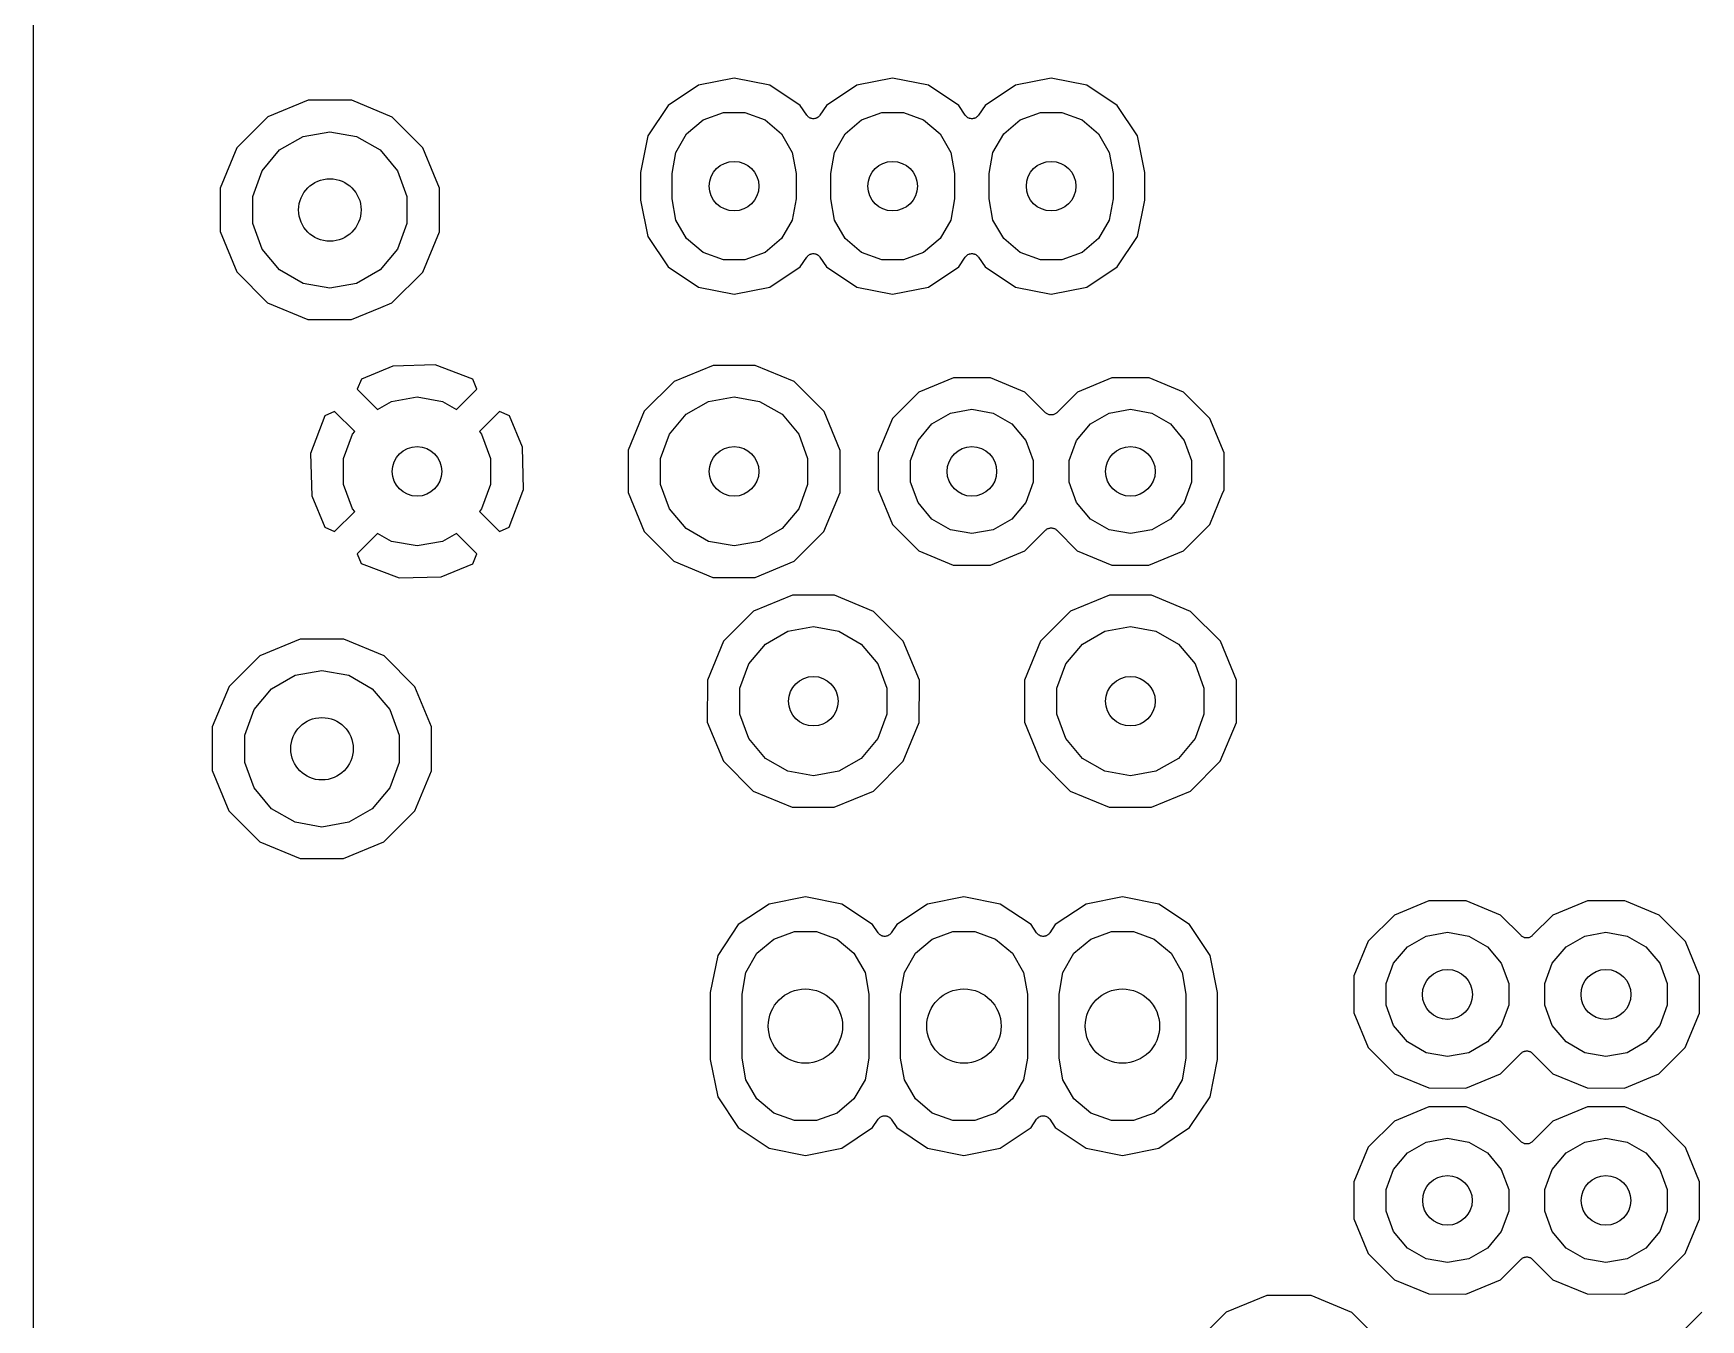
# Model space of a CAD drawing. Extents: x 74 to 224, y -146 to -46.
# Drawn here: x 175.46 to 202.18, y -88.53 to -67.91 of the extents above; entities that cross this region are included whole.
import ezdxf

# ---------------------------------------------------------------- set-up
doc = ezdxf.new("R2010")
doc.units = 0
doc.header["$MEASUREMENT"] = 0
doc.layers.add('BLACK', color=7, linetype='CONTINUOUS')

msp = doc.modelspace()

# ---------------------------------------------------------------- linework, layer by layer
at = {"layer": 'Black'}
for p, q in [((175.462, -71.1122), (175.462, -62.5915)), ((186.69, -68.6261), (186.117, -68.7401)), ((187.263, -68.7401), (186.69, -68.6261)), ((189.23, -68.6261), (188.657, -68.7401)), ((189.803, -68.7401), (189.23, -68.6261)), ((191.77, -68.6261), (191.197, -68.7401)), ((192.343, -68.7401), (191.77, -68.6261)), ((186.117, -68.7401), (185.631, -69.0648)), ((187.749, -69.0648), (187.263, -68.7401)), ((188.657, -68.7401), (188.171, -69.0648)), ((190.289, -69.0648), (189.803, -68.7401)), ((191.197, -68.7401), (190.711, -69.0648)), ((192.829, -69.0648), (192.343, -68.7401)), ((179.865, -68.981), (179.219, -69.248)), ((180.564, -68.9816), (179.865, -68.981)), ((181.21, -69.2498), (180.564, -68.9816)), ((185.631, -69.0648), (185.306, -69.5506)), ((186.194, -69.2958), (186.518, -69.1779)), ((186.518, -69.1779), (186.862, -69.1779)), ((186.862, -69.1779), (187.186, -69.2958)), ((187.854, -69.2225), (187.749, -69.0648)), ((188.171, -69.0648), (188.066, -69.2225)), ((188.734, -69.2958), (189.058, -69.1779)), ((189.058, -69.1779), (189.402, -69.1779)), ((189.402, -69.1779), (189.726, -69.2958)), ((190.394, -69.2225), (190.289, -69.0648)), ((190.711, -69.0648), (190.606, -69.2225)), ((191.274, -69.2958), (191.598, -69.1779)), ((191.598, -69.1779), (191.942, -69.1779)), ((191.942, -69.1779), (192.266, -69.2958)), ((193.154, -69.5506), (192.829, -69.0648)), ((179.219, -69.248), (178.724, -69.7421)), ((181.704, -69.7447), (181.21, -69.2498)), ((185.93, -69.5172), (186.194, -69.2958)), ((187.186, -69.2958), (187.45, -69.5172)), ((187.864, -69.2325), (187.854, -69.2225)), ((187.872, -69.2436), (187.864, -69.2325)), ((187.879, -69.2483), (187.872, -69.2436)), ((187.885, -69.2543), (187.879, -69.2483)), ((187.897, -69.2604), (187.885, -69.2543)), ((187.909, -69.2681), (187.897, -69.2604)), ((187.917, -69.2701), (187.909, -69.2681)), ((187.924, -69.2738), (187.917, -69.2701)), ((187.938, -69.2753), (187.924, -69.2738)), ((187.952, -69.2786), (187.938, -69.2753)), ((187.96, -69.2777), (187.952, -69.2786)), ((187.968, -69.2786), (187.96, -69.2777)), ((187.982, -69.2753), (187.968, -69.2786)), ((187.996, -69.2738), (187.982, -69.2753)), ((188.003, -69.2701), (187.996, -69.2738)), ((188.011, -69.2681), (188.003, -69.2701)), ((188.023, -69.2604), (188.011, -69.2681)), ((188.035, -69.2543), (188.023, -69.2604)), ((188.041, -69.2483), (188.035, -69.2543)), ((188.048, -69.2436), (188.041, -69.2483)), ((188.056, -69.2325), (188.048, -69.2436)), ((188.066, -69.2225), (188.056, -69.2325)), ((188.47, -69.5172), (188.734, -69.2958)), ((189.726, -69.2958), (189.99, -69.5172)), ((190.404, -69.2325), (190.394, -69.2225)), ((190.412, -69.2436), (190.404, -69.2325)), ((190.419, -69.2483), (190.412, -69.2436)), ((190.425, -69.2543), (190.419, -69.2483)), ((190.437, -69.2604), (190.425, -69.2543)), ((190.449, -69.2681), (190.437, -69.2604)), ((190.457, -69.2701), (190.449, -69.2681)), ((190.464, -69.2738), (190.457, -69.2701)), ((190.478, -69.2753), (190.464, -69.2738)), ((190.492, -69.2786), (190.478, -69.2753)), ((190.5, -69.2777), (190.492, -69.2786)), ((190.508, -69.2786), (190.5, -69.2777)), ((190.522, -69.2753), (190.508, -69.2786)), ((190.536, -69.2738), (190.522, -69.2753)), ((190.543, -69.2701), (190.536, -69.2738)), ((190.551, -69.2681), (190.543, -69.2701)), ((190.563, -69.2604), (190.551, -69.2681)), ((190.575, -69.2543), (190.563, -69.2604)), ((190.581, -69.2483), (190.575, -69.2543)), ((190.588, -69.2436), (190.581, -69.2483)), ((190.596, -69.2325), (190.588, -69.2436)), ((190.606, -69.2225), (190.596, -69.2325)), ((191.01, -69.5172), (191.274, -69.2958)), ((192.266, -69.2958), (192.53, -69.5172)), ((179.407, -69.778), (179.784, -69.5602)), ((179.784, -69.5602), (180.213, -69.4845)), ((180.213, -69.4845), (180.642, -69.5602)), ((180.642, -69.5602), (181.019, -69.778)), ((185.306, -69.5506), (185.19, -70.1363)), ((185.758, -69.8157), (185.93, -69.5172)), ((187.45, -69.5172), (187.622, -69.8157)), ((188.298, -69.8157), (188.47, -69.5172)), ((189.99, -69.5172), (190.162, -69.8157)), ((190.838, -69.8157), (191.01, -69.5172)), ((192.53, -69.5172), (192.702, -69.8157)), ((193.27, -70.1363), (193.154, -69.5506)), ((178.724, -69.7421), (178.456, -70.3878)), ((179.127, -70.1118), (179.407, -69.778)), ((181.019, -69.778), (181.299, -70.1118)), ((181.881, -70.1723), (181.704, -69.7447)), ((185.698, -70.155), (185.758, -69.8157)), ((187.622, -69.8157), (187.682, -70.155)), ((188.238, -70.155), (188.298, -69.8157)), ((190.162, -69.8157), (190.222, -70.155)), ((190.778, -70.155), (190.838, -69.8157)), ((192.702, -69.8157), (192.762, -70.155)), ((178.978, -70.5212), (179.127, -70.1118)), ((181.299, -70.1118), (181.448, -70.5212)), ((181.971, -70.3909), (181.881, -70.1723)), ((185.19, -70.1363), (185.19, -70.5797)), ((185.698, -70.561), (185.698, -70.155)), ((187.682, -70.155), (187.682, -70.561)), ((188.238, -70.561), (188.238, -70.155)), ((190.222, -70.155), (190.222, -70.561)), ((190.778, -70.561), (190.778, -70.155)), ((192.762, -70.155), (192.762, -70.561)), ((193.27, -70.5797), (193.27, -70.1363)), ((178.456, -70.3878), (178.455, -71.0871)), ((178.978, -70.9568), (178.978, -70.5212)), ((181.448, -70.5212), (181.448, -70.9568)), ((181.97, -71.0902), (181.971, -70.3909)), ((185.19, -70.5797), (185.306, -71.1654)), ((185.758, -70.9003), (185.698, -70.561)), ((187.682, -70.561), (187.622, -70.9003)), ((188.298, -70.9003), (188.238, -70.561)), ((190.222, -70.561), (190.162, -70.9003)), ((190.838, -70.9003), (190.778, -70.561)), ((192.762, -70.561), (192.702, -70.9003)), ((193.154, -71.1654), (193.27, -70.5797)), ((179.127, -71.3662), (178.978, -70.9568)), ((181.448, -70.9568), (181.299, -71.3662)), ((185.93, -71.1988), (185.758, -70.9003)), ((187.622, -70.9003), (187.45, -71.1988)), ((188.47, -71.1988), (188.298, -70.9003)), ((190.162, -70.9003), (189.99, -71.1988)), ((191.01, -71.1988), (190.838, -70.9003)), ((192.702, -70.9003), (192.53, -71.1988)), ((175.462, -73.6396), (175.462, -71.1122)), ((178.455, -71.0871), (178.722, -71.7333)), ((181.702, -71.7359), (181.97, -71.0902)), ((185.306, -71.1654), (185.631, -71.6512)), ((186.194, -71.4202), (185.93, -71.1988)), ((187.45, -71.1988), (187.186, -71.4202)), ((188.734, -71.4202), (188.47, -71.1988)), ((189.99, -71.1988), (189.726, -71.4202)), ((191.274, -71.4202), (191.01, -71.1988)), ((192.53, -71.1988), (192.266, -71.4202)), ((192.829, -71.6512), (193.154, -71.1654)), ((179.407, -71.7), (179.127, -71.3662)), ((181.299, -71.3662), (181.019, -71.7)), ((186.518, -71.5381), (186.194, -71.4202)), ((186.862, -71.5381), (186.518, -71.5381)), ((187.186, -71.4202), (186.862, -71.5381)), ((187.749, -71.6512), (187.854, -71.4935)), ((187.854, -71.4935), (187.864, -71.4835)), ((187.864, -71.4835), (187.872, -71.4724)), ((187.872, -71.4724), (187.879, -71.4677)), ((187.879, -71.4677), (187.885, -71.4617)), ((187.885, -71.4617), (187.897, -71.4556)), ((187.897, -71.4556), (187.909, -71.4479)), ((187.909, -71.4479), (187.917, -71.4459)), ((187.917, -71.4459), (187.924, -71.4422)), ((187.924, -71.4422), (187.938, -71.4407)), ((187.938, -71.4407), (187.952, -71.4374)), ((187.952, -71.4374), (187.96, -71.4383)), ((187.96, -71.4383), (187.968, -71.4374)), ((187.968, -71.4374), (187.982, -71.4407)), ((187.982, -71.4407), (187.996, -71.4422)), ((187.996, -71.4422), (188.003, -71.4459)), ((188.003, -71.4459), (188.011, -71.4479)), ((188.011, -71.4479), (188.023, -71.4556)), ((188.023, -71.4556), (188.035, -71.4617)), ((188.035, -71.4617), (188.041, -71.4677)), ((188.041, -71.4677), (188.048, -71.4724)), ((188.048, -71.4724), (188.056, -71.4835)), ((188.056, -71.4835), (188.066, -71.4935)), ((188.066, -71.4935), (188.171, -71.6512)), ((189.058, -71.5381), (188.734, -71.4202)), ((189.402, -71.5381), (189.058, -71.5381)), ((189.726, -71.4202), (189.402, -71.5381)), ((190.289, -71.6512), (190.394, -71.4935)), ((190.394, -71.4935), (190.404, -71.4835)), ((190.404, -71.4835), (190.412, -71.4724)), ((190.412, -71.4724), (190.419, -71.4677)), ((190.419, -71.4677), (190.425, -71.4617)), ((190.425, -71.4617), (190.437, -71.4556)), ((190.437, -71.4556), (190.449, -71.4479)), ((190.449, -71.4479), (190.457, -71.4459)), ((190.457, -71.4459), (190.464, -71.4422)), ((190.464, -71.4422), (190.478, -71.4407)), ((190.478, -71.4407), (190.492, -71.4374)), ((190.492, -71.4374), (190.5, -71.4383)), ((190.5, -71.4383), (190.508, -71.4374)), ((190.508, -71.4374), (190.522, -71.4407)), ((190.522, -71.4407), (190.536, -71.4422)), ((190.536, -71.4422), (190.543, -71.4459)), ((190.543, -71.4459), (190.551, -71.4479)), ((190.551, -71.4479), (190.563, -71.4556)), ((190.563, -71.4556), (190.575, -71.4617)), ((190.575, -71.4617), (190.581, -71.4677)), ((190.581, -71.4677), (190.588, -71.4724)), ((190.588, -71.4724), (190.596, -71.4835)), ((190.596, -71.4835), (190.606, -71.4935)), ((190.606, -71.4935), (190.711, -71.6512)), ((191.598, -71.5381), (191.274, -71.4202)), ((191.942, -71.5381), (191.598, -71.5381)), ((192.266, -71.4202), (191.942, -71.5381)), ((178.722, -71.7333), (179.216, -72.2282)), ((179.784, -71.9178), (179.407, -71.7)), ((181.019, -71.7), (180.642, -71.9178)), ((181.207, -72.23), (181.702, -71.7359)), ((185.631, -71.6512), (186.117, -71.9759)), ((187.263, -71.9759), (187.749, -71.6512)), ((188.171, -71.6512), (188.657, -71.9759)), ((189.803, -71.9759), (190.289, -71.6512)), ((190.711, -71.6512), (191.197, -71.9759)), ((192.343, -71.9759), (192.829, -71.6512)), ((180.213, -71.9935), (179.784, -71.9178)), ((180.642, -71.9178), (180.213, -71.9935)), ((186.117, -71.9759), (186.69, -72.0899)), ((186.69, -72.0899), (187.263, -71.9759)), ((188.657, -71.9759), (189.23, -72.0899)), ((189.23, -72.0899), (189.803, -71.9759)), ((191.197, -71.9759), (191.77, -72.0899)), ((191.77, -72.0899), (192.343, -71.9759)), ((179.216, -72.2282), (179.862, -72.4964)), ((180.561, -72.497), (181.028, -72.304)), ((181.028, -72.304), (181.207, -72.23)), ((179.862, -72.4964), (180.561, -72.497)), ((180.718, -73.4504), (180.65, -73.6104)), ((181.221, -73.2419), (180.718, -73.4504)), ((181.898, -73.2223), (181.221, -73.2419)), ((182.503, -73.4524), (181.898, -73.2223)), ((182.57, -73.6104), (182.503, -73.4524)), ((186.354, -73.2311), (185.729, -73.4891)), ((187.029, -73.2317), (186.354, -73.2311)), ((187.653, -73.4908), (187.029, -73.2317)), ((190.203, -73.4296), (189.651, -73.6575)), ((190.8, -73.4301), (190.203, -73.4296)), ((191.351, -73.6589), (190.8, -73.4301)), ((192.743, -73.4296), (192.191, -73.6575)), ((193.34, -73.4301), (192.743, -73.4296)), ((193.891, -73.6589), (193.34, -73.4301)), ((175.462, -74.62), (175.462, -73.6396)), ((180.65, -73.6104), (180.976, -73.9369)), ((182.244, -73.9369), (182.57, -73.6104)), ((185.729, -73.4891), (185.251, -73.9665)), ((188.131, -73.9691), (187.653, -73.4908)), ((189.651, -73.6575), (189.229, -74.0791)), ((191.68, -73.9885), (191.351, -73.6589)), ((192.191, -73.6575), (191.86, -73.9887)), ((194.313, -74.0813), (193.891, -73.6589)), ((180.29, -73.9696), (180.132, -74.0369)), ((180.611, -74.2899), (180.29, -73.9696)), ((180.976, -73.9369), (181.201, -73.8069)), ((181.201, -73.8069), (181.61, -73.7348)), ((181.61, -73.7348), (182.019, -73.8069)), ((182.019, -73.8069), (182.244, -73.9369)), ((182.93, -73.9696), (182.609, -74.2899)), ((183.09, -74.0377), (182.93, -73.9696)), ((185.251, -73.9665), (184.992, -74.5906)), ((185.922, -74.0144), (186.281, -73.8069)), ((186.281, -73.8069), (186.69, -73.7348)), ((186.69, -73.7348), (187.099, -73.8069)), ((187.099, -73.8069), (187.458, -74.0144)), ((188.389, -74.5936), (188.131, -73.9691)), ((189.86, -74.167), (190.159, -73.9941)), ((190.159, -73.9941), (190.5, -73.934)), ((190.5, -73.934), (190.841, -73.9941)), ((190.841, -73.9941), (191.14, -74.167)), ((191.689, -73.9949), (191.68, -73.9885)), ((191.697, -74.0028), (191.689, -73.9949)), ((191.85, -73.9951), (191.843, -74.0029)), ((191.86, -73.9887), (191.85, -73.9951)), ((192.4, -74.167), (192.699, -73.9941)), ((192.699, -73.9941), (193.04, -73.934)), ((193.04, -73.934), (193.381, -73.9941)), ((193.381, -73.9941), (193.68, -74.167)), ((180.132, -74.0369), (179.902, -74.6415)), ((183.298, -74.5411), (183.09, -74.0377)), ((185.655, -74.3324), (185.922, -74.0144)), ((187.458, -74.0144), (187.725, -74.3324)), ((189.229, -74.0791), (189, -74.6303)), ((189.637, -74.432), (189.86, -74.167)), ((191.14, -74.167), (191.363, -74.432)), ((191.707, -74.0075), (191.697, -74.0028)), ((191.716, -74.0139), (191.707, -74.0075)), ((191.727, -74.0167), (191.716, -74.0139)), ((191.737, -74.0215), (191.727, -74.0167)), ((191.748, -74.0224), (191.737, -74.0215)), ((191.759, -74.0253), (191.748, -74.0224)), ((191.77, -74.0244), (191.759, -74.0253)), ((191.781, -74.0253), (191.77, -74.0244)), ((191.791, -74.0225), (191.781, -74.0253)), ((191.803, -74.0215), (191.791, -74.0225)), ((191.813, -74.0168), (191.803, -74.0215)), ((191.823, -74.014), (191.813, -74.0168)), ((191.832, -74.0076), (191.823, -74.014)), ((191.843, -74.0029), (191.832, -74.0076)), ((192.177, -74.432), (192.4, -74.167)), ((193.68, -74.167), (193.903, -74.432)), ((194.54, -74.6329), (194.313, -74.0813)), ((180.433, -74.7225), (180.575, -74.3324)), ((180.575, -74.3324), (180.611, -74.2899)), ((182.609, -74.2899), (182.645, -74.3324)), ((182.645, -74.3324), (182.787, -74.7225)), ((185.513, -74.7225), (185.655, -74.3324)), ((187.725, -74.3324), (187.867, -74.7225)), ((189.519, -74.757), (189.637, -74.432)), ((191.363, -74.432), (191.481, -74.757)), ((192.059, -74.757), (192.177, -74.432)), ((193.903, -74.432), (194.021, -74.757)), ((175.462, -76.2204), (175.462, -74.62)), ((179.902, -74.6415), (179.922, -75.3189)), ((180.433, -75.1375), (180.433, -74.7225)), ((182.787, -74.7225), (182.787, -75.1375)), ((183.318, -75.2185), (183.298, -74.5411)), ((184.992, -74.5906), (184.991, -75.2664)), ((185.513, -75.1375), (185.513, -74.7225)), ((187.867, -74.7225), (187.867, -75.1375)), ((188.388, -75.2521), (188.389, -74.5936)), ((189, -74.6303), (189, -75.2271)), ((189.519, -75.1029), (189.519, -74.757)), ((191.481, -74.757), (191.481, -75.1029)), ((192.059, -75.1029), (192.059, -74.757)), ((194.021, -74.757), (194.021, -75.1029)), ((194.54, -75.2297), (194.54, -74.6329)), ((179.922, -75.3189), (180.13, -75.8223)), ((180.575, -75.5276), (180.433, -75.1375)), ((182.787, -75.1375), (182.645, -75.5276)), ((183.088, -75.8231), (183.307, -75.2464)), ((183.307, -75.2464), (183.318, -75.2185)), ((183.307, -75.2464), (183.307, -75.2464)), ((184.991, -75.2664), (185.249, -75.8909)), ((185.655, -75.5276), (185.513, -75.1375)), ((187.867, -75.1375), (187.725, -75.5276)), ((188.129, -75.8935), (188.388, -75.2694)), ((188.388, -75.2694), (188.388, -75.2521)), ((189, -75.2271), (189.227, -75.7787)), ((189.637, -75.428), (189.519, -75.1029)), ((191.481, -75.1029), (191.363, -75.428)), ((192.177, -75.428), (192.059, -75.1029)), ((194.021, -75.1029), (193.903, -75.428)), ((194.311, -75.7809), (194.523, -75.2698)), ((194.523, -75.2698), (194.54, -75.2297)), ((194.523, -75.2698), (194.523, -75.2698)), ((180.29, -75.8904), (180.611, -75.5701)), ((180.611, -75.5701), (180.575, -75.5276)), ((182.645, -75.5276), (182.609, -75.5701)), ((182.609, -75.5701), (182.93, -75.8904)), ((185.922, -75.8456), (185.655, -75.5276)), ((187.725, -75.5276), (187.458, -75.8456)), ((189.86, -75.693), (189.637, -75.428)), ((191.363, -75.428), (191.14, -75.693)), ((192.4, -75.693), (192.177, -75.428)), ((193.903, -75.428), (193.68, -75.693)), ((180.13, -75.8223), (180.29, -75.8904)), ((182.93, -75.8904), (183.088, -75.8231)), ((186.281, -76.0531), (185.922, -75.8456)), ((187.458, -75.8456), (187.099, -76.0531)), ((189.227, -75.7787), (189.649, -76.2011)), ((190.159, -75.8659), (189.86, -75.693)), ((190.5, -75.926), (190.159, -75.8659)), ((190.841, -75.8659), (190.5, -75.926)), ((191.14, -75.693), (190.841, -75.8659)), ((191.68, -75.8713), (191.69, -75.8649)), ((191.69, -75.8649), (191.697, -75.8571)), ((191.697, -75.8571), (191.708, -75.8524)), ((191.708, -75.8524), (191.717, -75.846)), ((191.717, -75.846), (191.727, -75.8432)), ((191.727, -75.8432), (191.737, -75.8385)), ((191.737, -75.8385), (191.749, -75.8375)), ((191.749, -75.8375), (191.759, -75.8347)), ((191.759, -75.8347), (191.77, -75.8356)), ((191.77, -75.8356), (191.781, -75.8347)), ((191.781, -75.8347), (191.792, -75.8376)), ((191.792, -75.8376), (191.803, -75.8385)), ((191.803, -75.8385), (191.813, -75.8432)), ((191.813, -75.8432), (191.824, -75.8461)), ((191.824, -75.8461), (191.833, -75.8525)), ((191.833, -75.8525), (191.843, -75.8572)), ((191.843, -75.8572), (191.851, -75.8651)), ((191.851, -75.8651), (191.86, -75.8715)), ((192.699, -75.8659), (192.4, -75.693)), ((193.04, -75.926), (192.699, -75.8659)), ((193.381, -75.8659), (193.04, -75.926)), ((193.68, -75.693), (193.381, -75.8659)), ((193.889, -76.2025), (194.311, -75.7809)), ((180.976, -75.9231), (180.65, -76.2496)), ((181.201, -76.0531), (180.976, -75.9231)), ((181.61, -76.1252), (181.201, -76.0531)), ((182.019, -76.0531), (181.61, -76.1252)), ((182.244, -75.9231), (182.019, -76.0531)), ((182.57, -76.2496), (182.244, -75.9231)), ((185.249, -75.8909), (185.727, -76.3692)), ((186.69, -76.1252), (186.281, -76.0531)), ((187.099, -76.0531), (186.69, -76.1252)), ((187.651, -76.3709), (188.129, -75.8935)), ((191.349, -76.2025), (191.68, -75.8713)), ((191.86, -75.8715), (192.189, -76.2011)), ((175.462, -79.7482), (175.462, -76.2204)), ((180.65, -76.2496), (180.717, -76.4076)), ((182.502, -76.4096), (182.57, -76.2496)), ((185.727, -76.3692), (186.351, -76.6283)), ((187.026, -76.6289), (187.651, -76.3709)), ((189.649, -76.2011), (190.2, -76.4299)), ((190.797, -76.4304), (191.349, -76.2025)), ((192.189, -76.2011), (192.74, -76.4299)), ((193.337, -76.4304), (193.889, -76.2025)), ((180.717, -76.4076), (181.322, -76.6377)), ((181.322, -76.6377), (181.999, -76.6181)), ((181.999, -76.6181), (182.502, -76.4096)), ((186.351, -76.6283), (187.026, -76.6289)), ((190.2, -76.4299), (190.797, -76.4304)), ((192.74, -76.4299), (193.337, -76.4304)), ((187.624, -76.9141), (186.999, -77.1721)), ((188.299, -76.9147), (187.624, -76.9141)), ((188.923, -77.1738), (188.299, -76.9147)), ((192.704, -76.9141), (192.079, -77.1721)), ((193.379, -76.9147), (192.704, -76.9141)), ((193.672, -77.0362), (193.379, -76.9147)), ((186.999, -77.1721), (186.521, -77.6495)), ((189.401, -77.6521), (188.923, -77.1738)), ((192.079, -77.1721), (191.601, -77.6495)), ((194.003, -77.1738), (193.672, -77.0362)), ((194.481, -77.6521), (194.003, -77.1738)), ((187.551, -77.4899), (187.96, -77.4178)), ((187.96, -77.4178), (188.369, -77.4899)), ((192.631, -77.4899), (193.04, -77.4178)), ((193.04, -77.4178), (193.449, -77.4899)), ((179.738, -77.617), (179.092, -77.884)), ((180.437, -77.6176), (179.738, -77.617)), ((181.083, -77.8858), (180.437, -77.6176)), ((186.521, -77.6495), (186.262, -78.2736)), ((186.925, -78.0154), (187.192, -77.6974)), ((187.192, -77.6974), (187.551, -77.4899)), ((188.369, -77.4899), (188.728, -77.6974)), ((188.728, -77.6974), (188.995, -78.0154)), ((189.659, -78.2766), (189.401, -77.6521)), ((191.601, -77.6495), (191.342, -78.2736)), ((192.005, -78.0154), (192.272, -77.6974)), ((192.272, -77.6974), (192.631, -77.4899)), ((193.449, -77.4899), (193.808, -77.6974)), ((193.808, -77.6974), (194.075, -78.0154)), ((194.739, -78.2766), (194.481, -77.6521)), ((179.092, -77.884), (178.597, -78.3781)), ((181.577, -78.3807), (181.083, -77.8858)), ((179.28, -78.414), (179.657, -78.1962)), ((179.657, -78.1962), (180.086, -78.1205)), ((180.086, -78.1205), (180.515, -78.1962)), ((180.515, -78.1962), (180.892, -78.414)), ((186.262, -78.2736), (186.261, -78.9494)), ((186.783, -78.4055), (186.925, -78.0154)), ((188.995, -78.0154), (189.137, -78.4055)), ((191.342, -78.2736), (191.341, -78.9494)), ((191.863, -78.4055), (192.005, -78.0154)), ((194.075, -78.0154), (194.217, -78.4055)), ((178.597, -78.3781), (178.329, -79.0238)), ((179, -78.7478), (179.28, -78.414)), ((180.892, -78.414), (181.172, -78.7478)), ((181.842, -79.023), (181.577, -78.3807)), ((186.783, -78.8205), (186.783, -78.4055)), ((189.137, -78.4055), (189.137, -78.8205)), ((189.658, -78.9524), (189.659, -78.2766)), ((191.863, -78.8205), (191.863, -78.4055)), ((194.217, -78.4055), (194.217, -78.8205)), ((194.738, -78.9524), (194.739, -78.2766)), ((178.851, -79.1572), (179, -78.7478)), ((181.172, -78.7478), (181.321, -79.1572)), ((178.329, -79.0238), (178.328, -79.7231)), ((181.844, -79.0269), (181.842, -79.023)), ((181.843, -79.7262), (181.844, -79.0269)), ((186.261, -78.9494), (186.519, -79.5739)), ((186.925, -79.2106), (186.783, -78.8205)), ((189.137, -78.8205), (188.995, -79.2106)), ((189.399, -79.5764), (189.658, -78.9524)), ((191.341, -78.9494), (191.599, -79.5739)), ((192.005, -79.2106), (191.863, -78.8205)), ((194.217, -78.8205), (194.075, -79.2106)), ((194.479, -79.5764), (194.738, -78.9524)), ((178.851, -79.5928), (178.851, -79.1572)), ((181.321, -79.1572), (181.321, -79.5928)), ((187.192, -79.5286), (186.925, -79.2106)), ((188.995, -79.2106), (188.728, -79.5286)), ((192.272, -79.5286), (192.005, -79.2106)), ((194.075, -79.2106), (193.808, -79.5286)), ((179, -80.0022), (178.851, -79.5928)), ((181.321, -79.5928), (181.172, -80.0022)), ((186.519, -79.5739), (186.997, -80.0522)), ((187.551, -79.7361), (187.192, -79.5286)), ((188.728, -79.5286), (188.369, -79.7361)), ((188.921, -80.0539), (189.399, -79.5764)), ((191.599, -79.5739), (192.077, -80.0522)), ((192.631, -79.7361), (192.272, -79.5286)), ((193.808, -79.5286), (193.449, -79.7361)), ((194.001, -80.0539), (194.479, -79.5764)), ((175.462, -83.2697), (175.462, -79.7482)), ((178.328, -79.7231), (178.595, -80.3693)), ((181.575, -80.3719), (181.843, -79.7262)), ((187.96, -79.8082), (187.551, -79.7361)), ((188.369, -79.7361), (187.96, -79.8082)), ((193.04, -79.8082), (192.631, -79.7361)), ((193.449, -79.7361), (193.04, -79.8082)), ((179.28, -80.336), (179, -80.0022)), ((181.172, -80.0022), (180.892, -80.336)), ((186.997, -80.0522), (187.621, -80.3113)), ((188.296, -80.3119), (188.921, -80.0539)), ((192.077, -80.0522), (192.701, -80.3113)), ((193.376, -80.3119), (194.001, -80.0539)), ((178.595, -80.3693), (179.089, -80.8642)), ((179.657, -80.5538), (179.28, -80.336)), ((180.892, -80.336), (180.515, -80.5538)), ((181.08, -80.866), (181.575, -80.3719)), ((187.621, -80.3113), (188.296, -80.3119)), ((192.701, -80.3113), (193.376, -80.3119)), ((180.086, -80.6295), (179.657, -80.5538)), ((180.515, -80.5538), (180.086, -80.6295)), ((179.089, -80.8642), (179.735, -81.1324)), ((180.434, -81.133), (181.08, -80.866)), ((179.735, -81.1324), (180.434, -81.133)), ((187.251, -81.864), (186.757, -82.1938)), ((187.833, -81.7482), (187.251, -81.864)), ((188.415, -81.864), (187.833, -81.7482)), ((188.909, -82.1938), (188.415, -81.864)), ((189.791, -81.864), (189.297, -82.1938)), ((190.373, -81.7482), (189.791, -81.864)), ((190.955, -81.864), (190.373, -81.7482)), ((191.449, -82.1938), (190.955, -81.864)), ((192.331, -81.864), (191.837, -82.1938)), ((192.913, -81.7482), (192.331, -81.864)), ((193.495, -81.864), (192.913, -81.7482)), ((193.989, -82.1938), (193.495, -81.864)), ((197.823, -81.8116), (197.271, -82.0395)), ((198.42, -81.8121), (197.823, -81.8116)), ((198.971, -82.0409), (198.42, -81.8121)), ((200.363, -81.8116), (199.811, -82.0395)), ((200.96, -81.8121), (200.363, -81.8116)), ((200.987, -81.8235), (200.96, -81.8121)), ((201.511, -82.0409), (200.987, -81.8235)), ((186.757, -82.1938), (186.427, -82.6874)), ((188.997, -82.3263), (188.909, -82.1938)), ((189.297, -82.1938), (189.209, -82.3263)), ((191.537, -82.3263), (191.449, -82.1938)), ((191.837, -82.1938), (191.749, -82.3263)), ((194.319, -82.6874), (193.989, -82.1938)), ((197.271, -82.0395), (196.849, -82.4611)), ((199.3, -82.3705), (198.971, -82.0409)), ((199.811, -82.0395), (199.48, -82.3707)), ((201.933, -82.4633), (201.511, -82.0409)), ((187.055, -82.6531), (187.325, -82.4263)), ((187.325, -82.4263), (187.657, -82.3056)), ((187.657, -82.3056), (188.009, -82.3056)), ((188.009, -82.3056), (188.341, -82.4263)), ((188.341, -82.4263), (188.611, -82.6531)), ((189.007, -82.3363), (188.997, -82.3263)), ((189.015, -82.3475), (189.007, -82.3363)), ((189.022, -82.3522), (189.015, -82.3475)), ((189.028, -82.3582), (189.022, -82.3522)), ((189.04, -82.3643), (189.028, -82.3582)), ((189.052, -82.372), (189.04, -82.3643)), ((189.06, -82.374), (189.052, -82.372)), ((189.067, -82.3777), (189.06, -82.374)), ((189.081, -82.3792), (189.067, -82.3777)), ((189.095, -82.3825), (189.081, -82.3792)), ((189.103, -82.3816), (189.095, -82.3825)), ((189.111, -82.3825), (189.103, -82.3816)), ((189.125, -82.3792), (189.111, -82.3825)), ((189.139, -82.3777), (189.125, -82.3792)), ((189.146, -82.374), (189.139, -82.3777)), ((189.154, -82.372), (189.146, -82.374)), ((189.166, -82.3643), (189.154, -82.372)), ((189.178, -82.3582), (189.166, -82.3643)), ((189.184, -82.3522), (189.178, -82.3582)), ((189.191, -82.3475), (189.184, -82.3522)), ((189.199, -82.3363), (189.191, -82.3475)), ((189.209, -82.3263), (189.199, -82.3363)), ((189.595, -82.6531), (189.865, -82.4263)), ((189.865, -82.4263), (190.197, -82.3056)), ((190.197, -82.3056), (190.549, -82.3056)), ((190.549, -82.3056), (190.881, -82.4263)), ((190.881, -82.4263), (191.151, -82.6531)), ((191.547, -82.3363), (191.537, -82.3263)), ((191.555, -82.3475), (191.547, -82.3363)), ((191.562, -82.3522), (191.555, -82.3475)), ((191.568, -82.3582), (191.562, -82.3522)), ((191.58, -82.3643), (191.568, -82.3582)), ((191.592, -82.372), (191.58, -82.3643)), ((191.6, -82.374), (191.592, -82.372)), ((191.607, -82.3777), (191.6, -82.374)), ((191.621, -82.3792), (191.607, -82.3777)), ((191.635, -82.3825), (191.621, -82.3792)), ((191.643, -82.3816), (191.635, -82.3825)), ((191.651, -82.3825), (191.643, -82.3816)), ((191.665, -82.3792), (191.651, -82.3825)), ((191.679, -82.3777), (191.665, -82.3792)), ((191.686, -82.374), (191.679, -82.3777)), ((191.694, -82.372), (191.686, -82.374)), ((191.706, -82.3643), (191.694, -82.372)), ((191.718, -82.3582), (191.706, -82.3643)), ((191.724, -82.3522), (191.718, -82.3582)), ((191.731, -82.3475), (191.724, -82.3522)), ((191.739, -82.3363), (191.731, -82.3475)), ((191.749, -82.3263), (191.739, -82.3363)), ((192.135, -82.6531), (192.405, -82.4263)), ((192.405, -82.4263), (192.737, -82.3056)), ((192.737, -82.3056), (193.089, -82.3056)), ((193.089, -82.3056), (193.421, -82.4263)), ((193.421, -82.4263), (193.691, -82.6531)), ((196.849, -82.4611), (196.62, -83.0123)), ((197.257, -82.814), (197.48, -82.549)), ((197.48, -82.549), (197.779, -82.3761)), ((197.779, -82.3761), (198.12, -82.316)), ((198.12, -82.316), (198.461, -82.3761)), ((198.461, -82.3761), (198.76, -82.549)), ((198.76, -82.549), (198.983, -82.814)), ((199.309, -82.3769), (199.3, -82.3705)), ((199.317, -82.3848), (199.309, -82.3769)), ((199.327, -82.3895), (199.317, -82.3848)), ((199.336, -82.3959), (199.327, -82.3895)), ((199.347, -82.3987), (199.336, -82.3959)), ((199.357, -82.4035), (199.347, -82.3987)), ((199.368, -82.4044), (199.357, -82.4035)), ((199.379, -82.4073), (199.368, -82.4044)), ((199.39, -82.4064), (199.379, -82.4073)), ((199.401, -82.4073), (199.39, -82.4064)), ((199.411, -82.4045), (199.401, -82.4073)), ((199.423, -82.4035), (199.411, -82.4045)), ((199.433, -82.3988), (199.423, -82.4035)), ((199.443, -82.396), (199.433, -82.3988)), ((199.452, -82.3896), (199.443, -82.396)), ((199.463, -82.3849), (199.452, -82.3896)), ((199.47, -82.3771), (199.463, -82.3849)), ((199.48, -82.3707), (199.47, -82.3771)), ((199.797, -82.814), (200.02, -82.549)), ((200.02, -82.549), (200.319, -82.3761)), ((200.319, -82.3761), (200.66, -82.316)), ((200.66, -82.316), (201.001, -82.3761)), ((201.001, -82.3761), (201.3, -82.549)), ((201.3, -82.549), (201.523, -82.814)), ((202.16, -83.0149), (201.933, -82.4633)), ((186.427, -82.6874), (186.309, -83.2822)), ((186.878, -82.9587), (187.055, -82.6531)), ((188.611, -82.6531), (188.788, -82.9587)), ((189.418, -82.9587), (189.595, -82.6531)), ((191.151, -82.6531), (191.328, -82.9587)), ((191.958, -82.9587), (192.135, -82.6531)), ((193.691, -82.6531), (193.868, -82.9587)), ((194.437, -83.2822), (194.319, -82.6874)), ((197.139, -83.139), (197.257, -82.814)), ((198.983, -82.814), (199.101, -83.139)), ((199.679, -83.139), (199.797, -82.814)), ((201.523, -82.814), (201.641, -83.139)), ((186.817, -83.3062), (186.878, -82.9587)), ((188.788, -82.9587), (188.849, -83.3062)), ((189.357, -83.3062), (189.418, -82.9587)), ((191.328, -82.9587), (191.389, -83.3062)), ((191.897, -83.3062), (191.958, -82.9587)), ((193.868, -82.9587), (193.929, -83.3062)), ((196.62, -83.0123), (196.62, -83.6091)), ((202.16, -83.6117), (202.16, -83.0149)), ((175.462, -86.9362), (175.462, -83.2697)), ((186.309, -83.2822), (186.309, -84.3578)), ((186.817, -84.3338), (186.817, -83.3062)), ((188.849, -83.3062), (188.849, -84.3338)), ((189.357, -84.3338), (189.357, -83.3062)), ((191.389, -83.3062), (191.389, -84.3338)), ((191.897, -84.3338), (191.897, -83.3062)), ((193.929, -83.3062), (193.929, -84.3338)), ((194.437, -83.6342), (194.437, -83.2822)), ((197.139, -83.4849), (197.139, -83.139)), ((199.101, -83.139), (199.101, -83.4849)), ((199.679, -83.4849), (199.679, -83.139)), ((201.641, -83.139), (201.641, -83.4849)), ((196.62, -83.6091), (196.847, -84.1607)), ((197.257, -83.81), (197.139, -83.4849)), ((199.101, -83.4849), (198.983, -83.81)), ((199.797, -83.81), (199.679, -83.4849)), ((201.641, -83.4849), (201.523, -83.81)), ((201.931, -84.1629), (202.16, -83.6117)), ((194.437, -84.3578), (194.437, -83.6342)), ((197.48, -84.075), (197.257, -83.81)), ((198.983, -83.81), (198.76, -84.075)), ((200.02, -84.075), (199.797, -83.81)), ((201.523, -83.81), (201.3, -84.075)), ((197.779, -84.2479), (197.48, -84.075)), ((198.76, -84.075), (198.461, -84.2479)), ((200.319, -84.2479), (200.02, -84.075)), ((201.3, -84.075), (201.001, -84.2479)), ((186.309, -84.3578), (186.427, -84.9526)), ((186.878, -84.6813), (186.817, -84.3338)), ((188.849, -84.3338), (188.788, -84.6813)), ((189.418, -84.6813), (189.357, -84.3338)), ((191.389, -84.3338), (191.328, -84.6813)), ((191.958, -84.6813), (191.897, -84.3338)), ((193.929, -84.3338), (193.868, -84.6813)), ((194.319, -84.9526), (194.437, -84.3578)), ((196.847, -84.1607), (197.269, -84.5831)), ((198.12, -84.308), (197.779, -84.2479)), ((198.461, -84.2479), (198.12, -84.308)), ((198.969, -84.5845), (199.3, -84.2533)), ((199.3, -84.2533), (199.31, -84.2469)), ((199.31, -84.2469), (199.317, -84.2391)), ((199.317, -84.2391), (199.328, -84.2344)), ((199.328, -84.2344), (199.337, -84.228)), ((199.337, -84.228), (199.347, -84.2252)), ((199.347, -84.2252), (199.357, -84.2205)), ((199.357, -84.2205), (199.369, -84.2195)), ((199.369, -84.2195), (199.379, -84.2167)), ((199.379, -84.2167), (199.39, -84.2176)), ((199.39, -84.2176), (199.401, -84.2167)), ((199.401, -84.2167), (199.412, -84.2196)), ((199.412, -84.2196), (199.423, -84.2205)), ((199.423, -84.2205), (199.433, -84.2253)), ((199.433, -84.2253), (199.444, -84.2281)), ((199.444, -84.2281), (199.453, -84.2345)), ((199.453, -84.2345), (199.463, -84.2392)), ((199.463, -84.2392), (199.471, -84.2471)), ((199.471, -84.2471), (199.48, -84.2535)), ((199.48, -84.2535), (199.809, -84.5831)), ((200.66, -84.308), (200.319, -84.2479)), ((201.001, -84.2479), (200.66, -84.308)), ((201.509, -84.5845), (201.931, -84.1629)), ((187.055, -84.9869), (186.878, -84.6813)), ((188.788, -84.6813), (188.611, -84.9869)), ((189.595, -84.9869), (189.418, -84.6813)), ((191.328, -84.6813), (191.151, -84.9869)), ((192.135, -84.9869), (191.958, -84.6813)), ((193.868, -84.6813), (193.691, -84.9869)), ((197.269, -84.5831), (197.82, -84.8119)), ((198.417, -84.8124), (198.969, -84.5845)), ((199.809, -84.5831), (200.36, -84.8119)), ((200.957, -84.8124), (201.509, -84.5845)), ((186.427, -84.9526), (186.757, -85.4462)), ((193.989, -85.4462), (194.319, -84.9526)), ((197.82, -84.8119), (198.417, -84.8124)), ((200.36, -84.8119), (200.957, -84.8124)), ((187.325, -85.2137), (187.055, -84.9869)), ((187.657, -85.3344), (187.325, -85.2137)), ((188.341, -85.2137), (188.009, -85.3344)), ((188.611, -84.9869), (188.341, -85.2137)), ((189.865, -85.2137), (189.595, -84.9869)), ((190.197, -85.3344), (189.865, -85.2137)), ((190.881, -85.2137), (190.549, -85.3344)), ((191.151, -84.9869), (190.881, -85.2137)), ((192.405, -85.2137), (192.135, -84.9869)), ((192.737, -85.3344), (192.405, -85.2137)), ((193.421, -85.2137), (193.089, -85.3344)), ((193.691, -84.9869), (193.421, -85.2137)), ((197.823, -85.1136), (197.271, -85.3415)), ((198.42, -85.1141), (197.823, -85.1136)), ((198.971, -85.3429), (198.42, -85.1141)), ((200.363, -85.1136), (199.811, -85.3415)), ((200.96, -85.1141), (200.363, -85.1136)), ((201.511, -85.3429), (200.96, -85.1141)), ((186.757, -85.4462), (187.251, -85.776)), ((188.009, -85.3344), (187.657, -85.3344)), ((188.415, -85.776), (188.909, -85.4462)), ((188.909, -85.4462), (188.997, -85.3137)), ((188.997, -85.3137), (189.007, -85.3037)), ((189.007, -85.3037), (189.015, -85.2925)), ((189.015, -85.2925), (189.022, -85.2878)), ((189.022, -85.2878), (189.028, -85.2818)), ((189.028, -85.2818), (189.04, -85.2757)), ((189.04, -85.2757), (189.052, -85.268)), ((189.052, -85.268), (189.06, -85.266)), ((189.06, -85.266), (189.067, -85.2623)), ((189.067, -85.2623), (189.081, -85.2608)), ((189.081, -85.2608), (189.095, -85.2575)), ((189.095, -85.2575), (189.103, -85.2584)), ((189.103, -85.2584), (189.111, -85.2575)), ((189.111, -85.2575), (189.125, -85.2608)), ((189.125, -85.2608), (189.139, -85.2623)), ((189.139, -85.2623), (189.146, -85.266)), ((189.146, -85.266), (189.154, -85.268)), ((189.154, -85.268), (189.166, -85.2757)), ((189.166, -85.2757), (189.178, -85.2818)), ((189.178, -85.2818), (189.184, -85.2878)), ((189.184, -85.2878), (189.191, -85.2925)), ((189.191, -85.2925), (189.199, -85.3037)), ((189.199, -85.3037), (189.209, -85.3137)), ((189.209, -85.3137), (189.297, -85.4462)), ((189.297, -85.4462), (189.791, -85.776)), ((190.549, -85.3344), (190.197, -85.3344)), ((190.955, -85.776), (191.449, -85.4462)), ((191.449, -85.4462), (191.537, -85.3137)), ((191.537, -85.3137), (191.547, -85.3037)), ((191.547, -85.3037), (191.555, -85.2925)), ((191.555, -85.2925), (191.562, -85.2878)), ((191.562, -85.2878), (191.568, -85.2818)), ((191.568, -85.2818), (191.58, -85.2757)), ((191.58, -85.2757), (191.592, -85.268)), ((191.592, -85.268), (191.6, -85.266)), ((191.6, -85.266), (191.607, -85.2623)), ((191.607, -85.2623), (191.621, -85.2608)), ((191.621, -85.2608), (191.635, -85.2575)), ((191.635, -85.2575), (191.643, -85.2584)), ((191.643, -85.2584), (191.651, -85.2575)), ((191.651, -85.2575), (191.665, -85.2608)), ((191.665, -85.2608), (191.679, -85.2623)), ((191.679, -85.2623), (191.686, -85.266)), ((191.686, -85.266), (191.694, -85.268)), ((191.694, -85.268), (191.706, -85.2757)), ((191.706, -85.2757), (191.718, -85.2818)), ((191.718, -85.2818), (191.724, -85.2878)), ((191.724, -85.2878), (191.731, -85.2925)), ((191.731, -85.2925), (191.739, -85.3037)), ((191.739, -85.3037), (191.749, -85.3137)), ((191.749, -85.3137), (191.837, -85.4462)), ((191.837, -85.4462), (192.331, -85.776)), ((193.089, -85.3344), (192.737, -85.3344)), ((193.495, -85.776), (193.989, -85.4462)), ((197.271, -85.3415), (196.849, -85.7631)), ((199.3, -85.6725), (198.971, -85.3429)), ((199.811, -85.3415), (199.48, -85.6727)), ((201.933, -85.7653), (201.511, -85.3429)), ((197.48, -85.851), (197.779, -85.6781)), ((197.779, -85.6781), (198.12, -85.618)), ((198.12, -85.618), (198.461, -85.6781)), ((198.461, -85.6781), (198.76, -85.851)), ((199.309, -85.6789), (199.3, -85.6725)), ((199.317, -85.6868), (199.309, -85.6789)), ((199.327, -85.6915), (199.317, -85.6868)), ((199.336, -85.6979), (199.327, -85.6915)), ((199.347, -85.7007), (199.336, -85.6979)), ((199.357, -85.7055), (199.347, -85.7007)), ((199.368, -85.7064), (199.357, -85.7055)), ((199.379, -85.7093), (199.368, -85.7064)), ((199.39, -85.7084), (199.379, -85.7093)), ((199.401, -85.7093), (199.39, -85.7084)), ((199.411, -85.7065), (199.401, -85.7093)), ((199.423, -85.7055), (199.411, -85.7065)), ((199.433, -85.7008), (199.423, -85.7055)), ((199.443, -85.698), (199.433, -85.7008)), ((199.452, -85.6916), (199.443, -85.698)), ((199.463, -85.6869), (199.452, -85.6916)), ((199.47, -85.6791), (199.463, -85.6869)), ((199.48, -85.6727), (199.47, -85.6791)), ((200.02, -85.851), (200.319, -85.6781)), ((200.319, -85.6781), (200.66, -85.618)), ((200.66, -85.618), (201.001, -85.6781)), ((201.001, -85.6781), (201.3, -85.851)), ((187.251, -85.776), (187.833, -85.8918)), ((187.833, -85.8918), (188.415, -85.776)), ((189.791, -85.776), (190.373, -85.8918)), ((190.373, -85.8918), (190.955, -85.776)), ((192.331, -85.776), (192.913, -85.8918)), ((192.913, -85.8918), (193.495, -85.776)), ((196.849, -85.7631), (196.62, -86.3143)), ((197.257, -86.116), (197.48, -85.851)), ((198.76, -85.851), (198.983, -86.116)), ((199.797, -86.116), (200.02, -85.851)), ((201.3, -85.851), (201.523, -86.116)), ((202.16, -86.3169), (201.933, -85.7653)), ((197.139, -86.441), (197.257, -86.116)), ((198.983, -86.116), (199.101, -86.441)), ((199.679, -86.441), (199.797, -86.116)), ((201.523, -86.116), (201.641, -86.441)), ((196.62, -86.3143), (196.62, -86.9111)), ((197.139, -86.7869), (197.139, -86.441)), ((199.101, -86.441), (199.101, -86.7869)), ((199.679, -86.7869), (199.679, -86.441)), ((201.641, -86.441), (201.641, -86.7869)), ((202.16, -86.9137), (202.16, -86.3169)), ((197.257, -87.112), (197.139, -86.7869)), ((199.101, -86.7869), (198.983, -87.112)), ((199.797, -87.112), (199.679, -86.7869)), ((201.641, -86.7869), (201.523, -87.112)), ((175.462, -90.2933), (175.462, -86.9362)), ((196.62, -86.9111), (196.847, -87.4627)), ((201.931, -87.4649), (202.128, -86.9903)), ((202.128, -86.9903), (202.16, -86.9137)), ((202.128, -86.9903), (202.128, -86.9903)), ((197.48, -87.377), (197.257, -87.112)), ((198.983, -87.112), (198.76, -87.377)), ((200.02, -87.377), (199.797, -87.112)), ((201.523, -87.112), (201.3, -87.377)), ((196.847, -87.4627), (197.269, -87.8851)), ((197.779, -87.5499), (197.48, -87.377)), ((198.12, -87.61), (197.779, -87.5499)), ((198.461, -87.5499), (198.12, -87.61)), ((198.76, -87.377), (198.461, -87.5499)), ((198.969, -87.8865), (199.3, -87.5553)), ((199.3, -87.5553), (199.31, -87.5489)), ((199.31, -87.5489), (199.317, -87.5411)), ((199.317, -87.5411), (199.328, -87.5364)), ((199.328, -87.5364), (199.337, -87.53)), ((199.337, -87.53), (199.347, -87.5272)), ((199.347, -87.5272), (199.357, -87.5225)), ((199.357, -87.5225), (199.369, -87.5215)), ((199.369, -87.5215), (199.379, -87.5187)), ((199.379, -87.5187), (199.39, -87.5196)), ((199.39, -87.5196), (199.401, -87.5187)), ((199.401, -87.5187), (199.412, -87.5216)), ((199.412, -87.5216), (199.423, -87.5225)), ((199.423, -87.5225), (199.433, -87.5272)), ((199.433, -87.5272), (199.444, -87.5301)), ((199.444, -87.5301), (199.453, -87.5365)), ((199.453, -87.5365), (199.463, -87.5412)), ((199.463, -87.5412), (199.471, -87.5491)), ((199.471, -87.5491), (199.48, -87.5555)), ((199.48, -87.5555), (199.809, -87.8851)), ((200.319, -87.5499), (200.02, -87.377)), ((200.66, -87.61), (200.319, -87.5499)), ((201.001, -87.5499), (200.66, -87.61)), ((201.3, -87.377), (201.001, -87.5499)), ((201.509, -87.8865), (201.931, -87.4649)), ((197.269, -87.8851), (197.82, -88.1139)), ((198.417, -88.1144), (198.969, -87.8865)), ((199.809, -87.8851), (200.36, -88.1139)), ((200.957, -88.1144), (201.509, -87.8865)), ((195.228, -88.1377), (194.574, -88.4078)), ((195.935, -88.1383), (195.228, -88.1377)), ((196.588, -88.4096), (195.935, -88.1383)), ((197.82, -88.1139), (198.417, -88.1144)), ((200.36, -88.1139), (200.957, -88.1144)), ((194.574, -88.4078), (194.074, -88.9075)), ((197.088, -88.9102), (196.588, -88.4096)), ((202.194, -88.4078), (201.694, -88.9075))]:
    msp.add_line(p, q, dxfattribs=at)
for centre, radius in [((186.69, -70.358), 0.3969), ((189.23, -70.358), 0.3969), ((191.77, -70.358), 0.3969), ((180.213, -70.739), 0.5004), ((181.61, -74.93), 0.3969), ((186.69, -74.93), 0.3969), ((190.5, -74.93), 0.3969), ((193.04, -74.93), 0.3969), ((187.96, -78.613), 0.3969), ((193.04, -78.613), 0.3969), ((180.086, -79.375), 0.5004), ((198.12, -83.312), 0.4001), ((200.66, -83.312), 0.4001), ((187.833, -83.82), 0.5953), ((190.373, -83.82), 0.5953), ((192.913, -83.82), 0.5953), ((198.12, -86.614), 0.3969), ((200.66, -86.614), 0.3969)]:
    msp.add_circle(centre, radius, dxfattribs=at)

doc.saveas('drawing.dxf')
